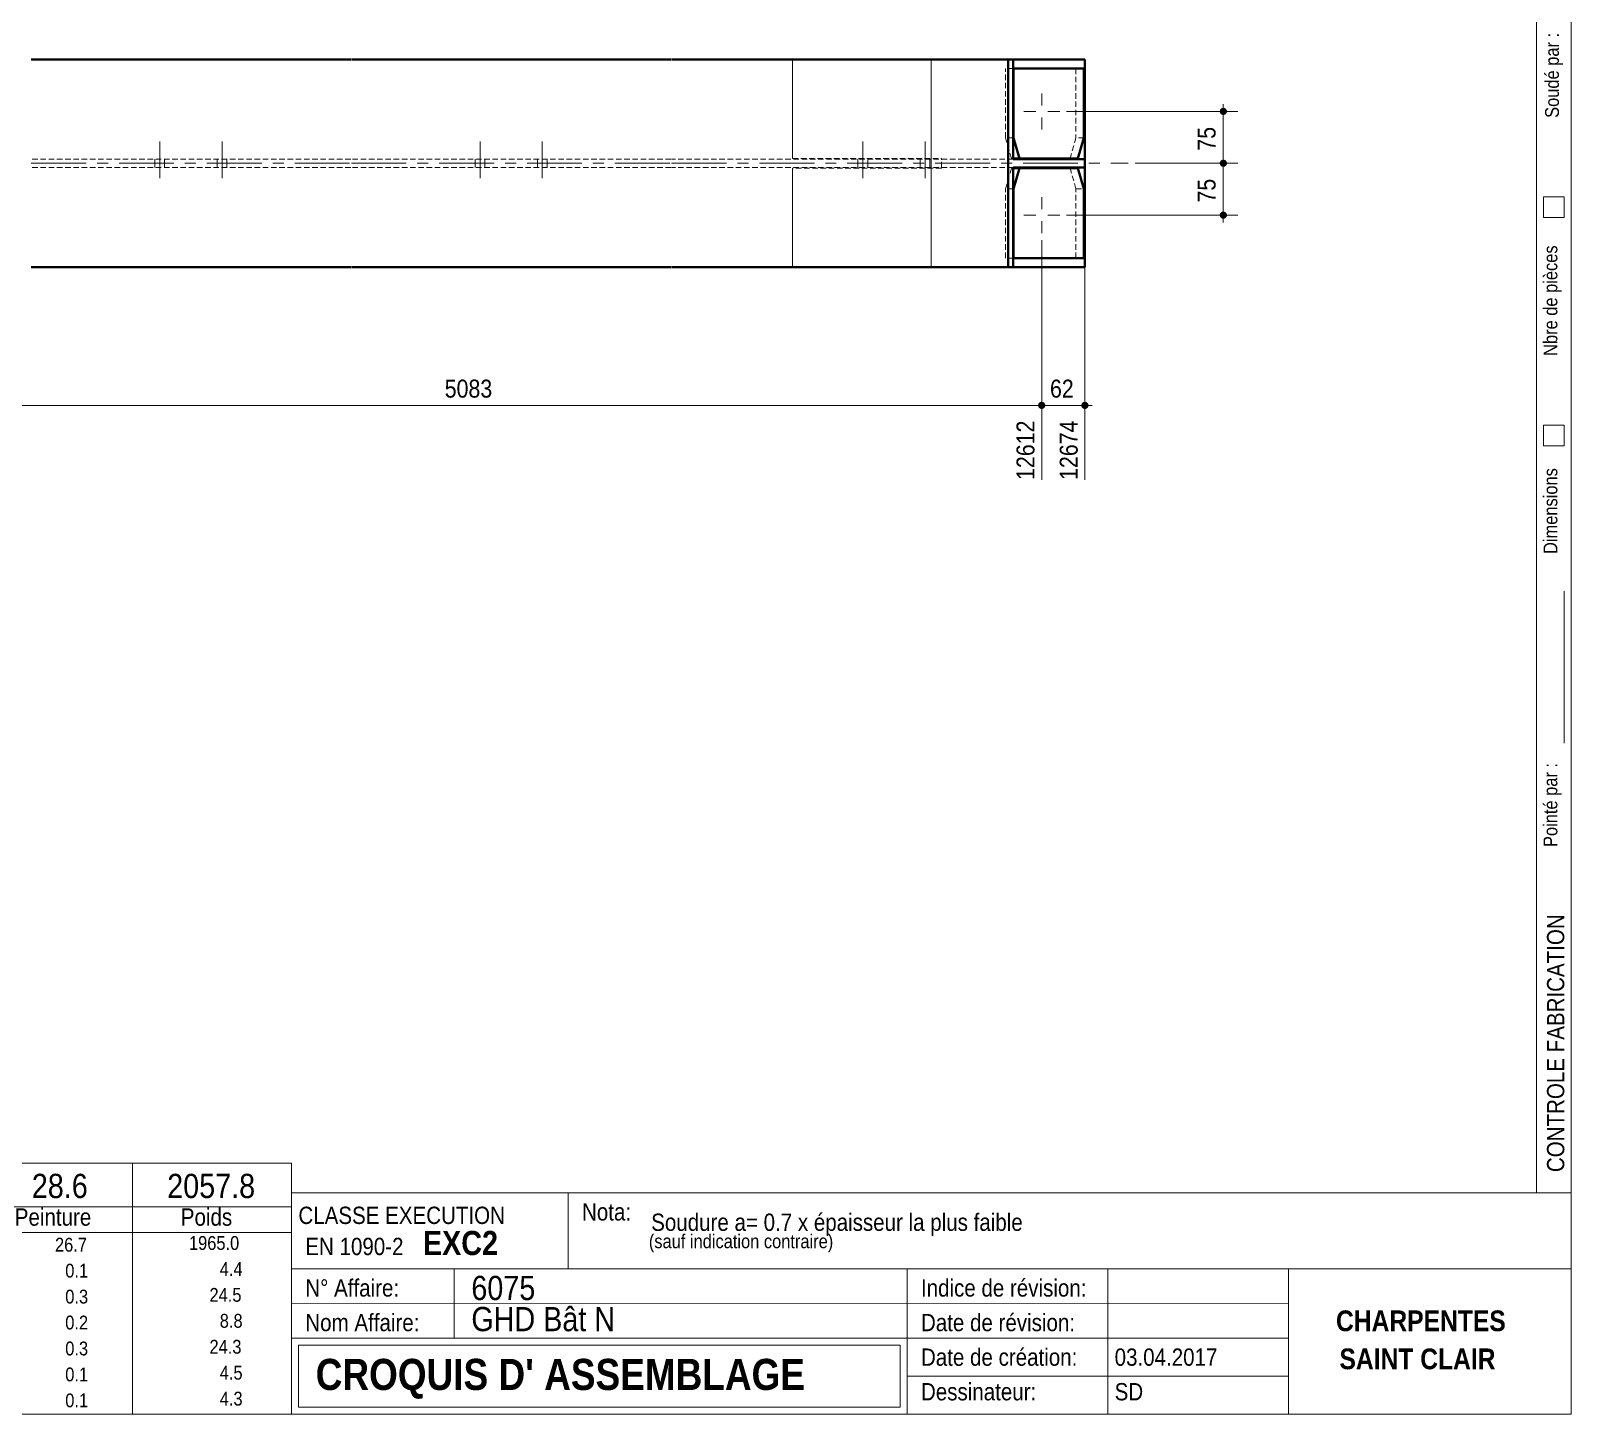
# Model space of a CAD drawing. Header units: millimetres. Extents: x 2 to 584, y 5 to 405.
# Drawn here: x 356.3 to 579, y 5 to 205 of the extents above; entities that cross this region are included whole.
import ezdxf

# ---------------------------------------------------------------- set-up
doc = ezdxf.new("R2010")
doc.units = ezdxf.units.MM
for name, pattern in [('AXES', [12.7, 7.9375, -1.5875, 1.5875, -1.5875]), ('CACHE2', [1.190625, 0.79375, -0.396875]), ('INTERROMPUX2', [9.525, 6.35, -3.175])]:
    doc.linetypes.add(name, pattern=pattern)
for name, color, linetype, lineweight in [('Autre type objet', 1, 'Continuous', 0), ('Axe', 1, 'Continuous', 0), ('Boulon', 7, 'Continuous', 0), ('Cache', 7, 'Continuous', 0), ('Cotation', 7, 'Continuous', 0), ('Feuille dessin', 5, 'Continuous', 0), ('Piece', 2, 'Continuous', 0)]:
    doc.layers.add(name, color=color, linetype=linetype, lineweight=lineweight)
doc.styles.add('ARIAL', font='ARIAL.TTF')
doc.styles.add('ARIAL_BOLD', font='ARIALBD.TTF')
doc.styles.add('ARIAL_NARROW', font='ARIAL.TTF')

# ---------------------------------------------------------------- blocks, each defined once
blk = doc.blocks.new('*A35')
at = {"layer": 'Boulon', "linetype": 'INTERROMPUX2', "lineweight": 0}
for p, q in [((430.255225, 183.674391), (430.255225, 188.974391)), ((430.255225, 183.674391), (430.255225, 188.974391)), ((429.555225, 185.249391), (429.555225, 186.449391)), ((429.555225, 185.249391), (429.555225, 186.449391)), ((430.955225, 185.249391), (430.955225, 186.449391)), ((430.955225, 185.249391), (430.955225, 186.449391))]:
    blk.add_line(p, q, dxfattribs=at)
blk = doc.blocks.new('*A36')
at = {"layer": 'Boulon', "linetype": 'INTERROMPUX2', "lineweight": 0}
for p, q in [((421.255225, 183.674391), (421.255225, 188.974391)), ((421.255225, 183.674391), (421.255225, 188.974391)), ((420.555225, 185.249391), (420.555225, 186.449391)), ((420.555225, 185.249391), (420.555225, 186.449391)), ((421.955225, 185.249391), (421.955225, 186.449391)), ((421.955225, 185.249391), (421.955225, 186.449391))]:
    blk.add_line(p, q, dxfattribs=at)
blk = doc.blocks.new('*A37')
at = {"layer": 'Boulon', "linetype": 'INTERROMPUX2', "lineweight": 0}
for p, q in [((383.961294, 183.674391), (383.961294, 188.974391)), ((383.961294, 183.674391), (383.961294, 188.974391)), ((383.261294, 185.249391), (383.261294, 186.449391)), ((383.261294, 185.249391), (383.261294, 186.449391)), ((384.661294, 185.249391), (384.661294, 186.449391)), ((384.661294, 185.249391), (384.661294, 186.449391))]:
    blk.add_line(p, q, dxfattribs=at)
blk = doc.blocks.new('*A38')
at = {"layer": 'Boulon', "linetype": 'INTERROMPUX2', "lineweight": 0}
for p, q in [((374.961294, 183.674391), (374.961294, 188.974391)), ((374.961294, 183.674391), (374.961294, 188.974391)), ((374.261294, 185.249391), (374.261294, 186.449391)), ((374.261294, 185.249391), (374.261294, 186.449391)), ((375.661294, 185.249391), (375.661294, 186.449391)), ((375.661294, 185.249391), (375.661294, 186.449391))]:
    blk.add_line(p, q, dxfattribs=at)
blk = doc.blocks.new('*A44')
at = {"layer": 'Boulon', "linetype": 'INTERROMPUX2', "lineweight": 0}
for p, q in [((476.596149, 183.674391), (476.596149, 188.974391)), ((476.596149, 183.674391), (476.596149, 188.974391)), ((475.896149, 185.249391), (475.896149, 186.449391)), ((475.896149, 185.249391), (475.896149, 186.449391)), ((477.296149, 185.249391), (477.296149, 186.449391)), ((477.296149, 185.249391), (477.296149, 186.449391))]:
    blk.add_line(p, q, dxfattribs=at)
blk = doc.blocks.new('*A45')
at = {"layer": 'Boulon', "linetype": 'INTERROMPUX2', "lineweight": 0}
for p, q in [((485.596149, 183.674391), (485.596149, 188.974391)), ((485.596149, 183.674391), (485.596149, 188.974391)), ((484.896149, 185.249391), (484.896149, 186.449391)), ((484.896149, 185.249391), (484.896149, 186.449391)), ((486.296149, 185.249391), (486.296149, 186.449391)), ((486.296149, 185.249391), (486.296149, 186.449391))]:
    blk.add_line(p, q, dxfattribs=at)
blk = doc.blocks.new('*A46')
at = {"layer": 'Boulon', "linetype": 'Continuous', "lineweight": 0}
for p, q in [((502.452161, 195.94939), (502.452161, 194.21779)), ((499.852161, 193.34939), (501.583761, 193.34939)), ((502.452161, 190.74939), (502.452161, 192.48099)), ((505.052161, 193.34939), (503.320561, 193.34939)), ((502.452161, 180.94939), (502.452161, 179.21779)), ((499.852161, 178.34939), (501.583761, 178.34939)), ((505.052161, 178.34939), (503.320561, 178.34939)), ((502.452161, 175.74939), (502.452161, 177.48099))]:
    blk.add_line(p, q, dxfattribs=at)
blk = doc.blocks.new('*A48')
at = {"layer": 'Axe', "color": 1, "linetype": 'AXES', "lineweight": 15}
for p, q in [((356.364328, 185.849391), (402.558259, 185.849391)), ((402.658259, 185.849391), (448.85219, 185.849391)), ((448.95219, 185.849391), (514.975112, 185.849391))]:
    blk.add_line(p, q, dxfattribs=at)
at = {"layer": 'Cache', "color": 7, "linetype": 'CACHE2', "lineweight": 20}
for p, q in [((486.451905, 186.449391), (486.451905, 200.849391)), ((486.451966, 200.849391), (486.451966, 170.849391)), ((402.558259, 186.449391), (356.364328, 186.449391)), ((402.558259, 185.249391), (356.364328, 185.249391)), ((448.85219, 186.449391), (402.658259, 186.449391)), ((448.85219, 185.249391), (402.658259, 185.249391)), ((498.315017, 186.449391), (448.95219, 186.449391)), ((498.315017, 185.249391), (448.95219, 185.249391)), ((486.451687, 185.249391), (486.451687, 186.449391)), ((486.451905, 170.849391), (486.451905, 185.249391)), ((487.951551, 185.249391), (487.951551, 186.449391))]:
    blk.add_line(p, q, dxfattribs=at)
at = {"layer": 'Piece', "color": 2, "linetype": 'Continuous', "lineweight": 40}
for p, q in [((402.558259, 200.849391), (356.364328, 200.849391)), ((448.85219, 200.849391), (402.658259, 200.849391)), ((498.315017, 200.849391), (448.95219, 200.849391)), ((497.625008, 170.849391), (497.625008, 200.849391)), ((498.315017, 186.449391), (498.315017, 200.849391)), ((508.701874, 186.449391), (498.315017, 186.449391)), ((498.315017, 185.249391), (508.701874, 185.249391)), ((498.315017, 170.849391), (498.315017, 185.249391)), ((508.701874, 185.249391), (508.701874, 186.449391)), ((402.558259, 170.849391), (356.364328, 170.849391)), ((448.85219, 170.849391), (402.658259, 170.849391)), ((498.315017, 170.849391), (448.95219, 170.849391))]:
    blk.add_line(p, q, dxfattribs=at)
blk = doc.blocks.new('*A51')
at = {"layer": 'Cache', "color": 7, "linetype": 'CACHE2', "lineweight": 20}
for p, q in [((466.451957, 200.849391), (466.451957, 186.549391)), ((498.315017, 200.849391), (466.451957, 200.849391)), ((466.45219, 186.549391), (466.45219, 200.849391)), ((508.702108, 200.849391), (508.702108, 170.849391)), ((466.451957, 186.549391), (487.95219, 186.549391)), ((487.95219, 185.149391), (466.451957, 185.149391)), ((466.451957, 185.149391), (466.451957, 170.849391)), ((466.45219, 170.849391), (466.45219, 185.149391)), ((487.951957, 185.149391), (487.951957, 186.549391)), ((487.95219, 185.149391), (487.95219, 186.549391)), ((466.451957, 170.849391), (498.315017, 170.849391))]:
    blk.add_line(p, q, dxfattribs=at)
at = {"layer": 'Piece', "color": 2, "linetype": 'Continuous', "lineweight": 40}
for p, q in [((508.702108, 200.849391), (498.315017, 200.849391)), ((508.701875, 170.849391), (508.701875, 200.849391)), ((508.702108, 170.849391), (498.315017, 170.849391))]:
    blk.add_line(p, q, dxfattribs=at)
blk = doc.blocks.new('*A58')
at = {"layer": 'Cache', "color": 7, "linetype": 'CACHE2', "lineweight": 20}
for p, q in [((497.223175, 189.548537), (497.223175, 199.548433)), ((498.315017, 199.548433), (497.223175, 199.548433)), ((507.411083, 199.548433), (507.411083, 189.548216)), ((498.315017, 189.548537), (497.223175, 189.548537)), ((498.085249, 186.548433), (497.223175, 189.548537)), ((507.411083, 189.548216), (506.549102, 186.548433)), ((508.560475, 189.548216), (507.411083, 189.548216)), ((498.315017, 186.548433), (498.085249, 186.548433))]:
    blk.add_line(p, q, dxfattribs=at)
at = {"layer": 'Piece', "color": 2, "linetype": 'Continuous', "lineweight": 40}
for p, q in [((508.560475, 199.548433), (498.315017, 199.548433)), ((498.372567, 199.548433), (498.372567, 189.548537)), ((508.560475, 199.548433), (508.560475, 189.548216)), ((498.372567, 189.548537), (498.315017, 189.548537)), ((498.372567, 189.548537), (499.23464, 186.548433)), ((507.698493, 186.548433), (508.560475, 189.548216)), ((507.698493, 186.548433), (498.315017, 186.548433))]:
    blk.add_line(p, q, dxfattribs=at)
blk = doc.blocks.new('*A59')
at = {"layer": 'Cache', "color": 7, "linetype": 'CACHE2', "lineweight": 20}
for p, q in [((497.223175, 182.149286), (498.085249, 185.14939)), ((498.315017, 185.14939), (498.085249, 185.14939)), ((507.411083, 182.149565), (506.54909, 185.14939)), ((498.315017, 182.149286), (497.223175, 182.149286)), ((497.223175, 172.14939), (497.223175, 182.149286)), ((507.411083, 172.14939), (507.411083, 182.149565)), ((507.411083, 182.149565), (508.560475, 182.149565)), ((498.372567, 172.14939), (497.223175, 172.14939))]:
    blk.add_line(p, q, dxfattribs=at)
at = {"layer": 'Piece', "color": 2, "linetype": 'Continuous', "lineweight": 40}
for p, q in [((507.698481, 185.14939), (498.315017, 185.14939)), ((498.372567, 182.149286), (499.23464, 185.14939)), ((508.560475, 182.149565), (507.698481, 185.14939)), ((498.372567, 182.149286), (498.315017, 182.149286)), ((498.372567, 172.14939), (498.372567, 182.149286)), ((508.560475, 172.14939), (508.560475, 182.149565)), ((498.315017, 172.14939), (498.372567, 172.14939)), ((508.560475, 172.14939), (498.372567, 172.14939))]:
    blk.add_line(p, q, dxfattribs=at)
blk = doc.blocks.new('*A63')
at = {"layer": 'Feuille dessin', "linetype": 'Continuous', "lineweight": 0}
for p, q in [((579, 5), (579, 405)), ((5, 5), (579, 5))]:
    blk.add_line(p, q, dxfattribs=at)
blk = doc.blocks.new('*A64')
at = {"layer": 'Autre type objet', "linetype": 'Continuous', "lineweight": 0}
for p, q in [((574, 37), (574, 282)), ((579, 37), (579, 282)), ((575, 181), (575, 178)), ((578, 181), (575, 181)), ((578, 178), (578, 181)), ((575, 178), (578, 178)), ((575, 148), (575, 145)), ((578, 148), (575, 148)), ((578, 145), (578, 148)), ((575, 145), (578, 145)), ((578, 102), (578, 124)), ((574, 37), (579, 37))]:
    blk.add_line(p, q, dxfattribs=at)
at = {"layer": 'Autre type objet', "style": 'ARIAL', "width": 0.85}
for s, height, p in [('Soudé par :', 2, (577.230161, 192.415081)), ('Nbre de pièces', 2, (577, 158)), ('Dimensions', 2, (577, 129.364258)), ('Pointé par :', 2, (577, 87)), ('CONTROLE FABRICATION', 2.5, (578, 40))]:
    blk.add_text(s, height=height, rotation=90, dxfattribs=at).set_placement(p)
blk = doc.blocks.new('*A65')
at = {"layer": 'Autre type objet', "linetype": 'Continuous', "lineweight": 0}
for p, q in [((394, 37), (579, 37)), ((394, 37), (394, 26)), ((434, 37), (434, 26)), ((579, 37), (579, 26)), ((394, 26), (579, 26))]:
    blk.add_line(p, q, dxfattribs=at)
at = {"layer": 'Autre type objet', "width": 0.85}
for s, height, style, p in [('CLASSE EXECUTION', 2.5, 'ARIAL', (395, 32.5)), ('Nota:', 2.5, 'ARIAL', (436, 33)), ('Soudure a= 0.7 x épaisseur la plus faible', 2.5, 'ARIAL', (446, 31.5)), ('EXC2', 3.5, 'ARIAL_BOLD', (413, 28)), ('EN 1090-2', 2.5, 'ARIAL', (396, 28)), (' (sauf indication contraire)', 2, 'ARIAL', (445, 29))]:
    blk.add_text(s, height=height, dxfattribs=dict(at, style=style)).set_placement(p)
blk = doc.blocks.new('*A66')
at = {"layer": 'Autre type objet', "linetype": 'Continuous', "lineweight": 0}
for p, q in [((209, 41.276986), (394, 41.276986)), ((209.000031, 41.276887), (209, 31.25)), ((263, 40.942397), (298, 40.942397)), ((263, 35.374117), (263, 40.942397)), ((298, 40.942397), (298, 35.374117)), ((351.006307, 41.276553), (351, 31.25)), ((371.000069, 41.275594), (371, 31.25)), ((393.999994, 41.276914), (394, 31.25)), ((209, 35), (394, 35)), ((228, 35), (228, 31.25)), ((298, 35.374117), (263, 35.374117)), ((275, 35), (275, 31.25)), ((285, 35), (285, 31.25)), ((304, 35), (304, 31.25)), ((333, 35), (333, 31.25)), ((209, 31.25), (394, 31.25)), ((209, 31.25), (209, 27.5)), ((228, 31.25), (228, 27.5)), ((275, 31.25), (275, 27.5)), ((285, 31.25), (285, 27.5)), ((304, 31.25), (304, 27.5)), ((333, 31.25), (333, 27.5)), ((351, 31.25), (351, 27.5)), ((371, 31.25), (371, 27.5)), ((394, 31.25), (394, 27.5)), ((209, 27.5), (209, 23.75)), ((228, 27.5), (228, 23.75)), ((275, 27.5), (275, 23.75)), ((285, 27.5), (285, 23.75)), ((304, 27.5), (304, 23.75)), ((333, 27.5), (333, 23.75)), ((351, 27.5), (351, 23.75)), ((371, 27.5), (371, 23.75)), ((394, 27.5), (394, 23.75)), ((209, 23.75), (209, 20)), ((228, 23.75), (228, 20)), ((275, 23.75), (275, 20)), ((285, 23.75), (285, 20)), ((304, 23.75), (304, 20)), ((333, 23.75), (333, 20)), ((351, 23.75), (351, 20)), ((371, 23.75), (371, 20)), ((394, 23.75), (394, 20)), ((209, 20), (209, 16.25)), ((228, 20), (228, 16.25)), ((275, 20), (275, 16.25)), ((285, 20), (285, 16.25)), ((304, 20), (304, 16.25)), ((333, 20), (333, 16.25)), ((351, 20), (351, 16.25)), ((371, 20), (371, 16.25)), ((394, 20), (394, 16.25)), ((209, 16.25), (209, 12.5)), ((228, 16.25), (228, 12.5)), ((275, 16.25), (275, 12.5)), ((285, 16.25), (285, 12.5)), ((304, 16.25), (304, 12.5)), ((333, 16.25), (333, 12.5)), ((351, 16.25), (351, 12.5)), ((371, 16.25), (371, 12.5)), ((394, 16.25), (394, 12.5)), ((209, 12.5), (209, 8.75)), ((228, 12.5), (228, 8.75)), ((275, 12.5), (275, 8.75)), ((285, 12.5), (285, 8.75)), ((304, 12.5), (304, 8.75)), ((333, 12.5), (333, 8.75)), ((351, 12.5), (351, 8.75)), ((371, 12.5), (371, 8.75)), ((394, 12.5), (394, 8.75)), ((209, 8.75), (209, 5)), ((228, 8.75), (228, 5)), ((275, 8.75), (275, 5)), ((285, 8.75), (285, 5)), ((304, 8.75), (304, 5)), ((333, 8.75), (333, 5)), ((351, 8.75), (351, 5)), ((371, 8.75), (371, 5)), ((394, 8.75), (394, 5))]:
    blk.add_line(p, q, dxfattribs=at)
at = {"layer": 'Autre type objet', "width": 0.85}
for s, height, style, p in [('TOLERANCES ESSENTIELLES CONFORMES A LA NORME 1090-1', 2.5, 'ARIAL_BOLD', (212, 42.427143)), ('3-4', 4, 'ARIAL', (274.65625, 36.25)), ('1', 3.5, 'ARIAL', (314.83694, 36.649058)), ('LISTE POUR UN ASSEMBLAGE:', 2.5, 'ARIAL', (210, 36.778635)), ('Rep:', 3, 'ARIAL_NARROW', (263.824804, 36.591901)), ('Qtité:', 3, 'ARIAL', (305.03794, 36.649058)), ('28.6', 3.5, 'ARIAL', (356.460938, 36.25)), ('2057.8', 3.5, 'ARIAL', (376.032227, 36.25)), ('Repère', 2.5, 'ARIAL', (213, 32.25)), ('Profil', 2.5, 'ARIAL', (246, 32.25)), ('Qté', 2.5, 'ARIAL', (277, 32.25)), ('Matériau', 2.5, 'ARIAL', (288, 32.25)), ('Revêtement', 2.5, 'ARIAL', (308, 32.25)), ('Longueur', 2.5, 'ARIAL', (335, 32.25)), ('Peinture', 2.5, 'ARIAL', (354, 32.25)), ('Poids', 2.5, 'ARIAL', (378, 32.25)), ('128', 2, 'ARIAL', (211, 28.75)), ('HEA500', 2, 'ARIAL', (229, 28.5)), ('1', 2, 'ARIAL', (281.186523, 28.5)), ('S275JR', 2, 'ARIAL', (290.259277, 28.5)), ('PEINTURE', 2, 'ARIAL', (311.896973, 28.5)), ('12674', 2, 'ARIAL', (338.586914, 28.5)), ('26.7', 2, 'ARIAL', (359.8125, 28.5)), ('1965.0', 2, 'ARIAL', (379.179688, 28.75)), ('1', 2, 'ARIAL', (211, 25)), ('PL10*130', 2, 'ARIAL', (229, 24.75)), ('4', 2, 'ARIAL', (281.186523, 24.75)), ('S235JR', 2, 'ARIAL', (290.259277, 24.75)), ('441', 2, 'ARIAL', (341.553711, 24.75)), ('0.1', 2, 'ARIAL', (361.295898, 24.75)), ('4.4', 2, 'ARIAL', (383.629883, 25)), ('11', 2, 'ARIAL', (211, 21.25)), ('PL20*260', 2, 'ARIAL', (229, 21)), ('1', 2, 'ARIAL', (281.186523, 21)), ('S235JR', 2, 'ARIAL', (290.259277, 21)), ('600', 2, 'ARIAL', (341.553711, 21)), ('0.3', 2, 'ARIAL', (361.295898, 21)), ('24.5', 2, 'ARIAL', (382.146484, 21.25)), ('13', 2, 'ARIAL', (211, 17.5)), ('HEA200', 2, 'ARIAL', (229, 17.25)), ('1', 2, 'ARIAL', (281.186523, 17.25)), ('S275JR', 2, 'ARIAL', (290.259277, 17.25)), ('209', 2, 'ARIAL', (341.553711, 17.25)), ('0.2', 2, 'ARIAL', (361.295898, 17.25)), ('8.8', 2, 'ARIAL', (383.629883, 17.5)), ('14', 2, 'ARIAL', (211, 13.75)), ('24.3', 2, 'ARIAL', (382.146484, 13.75)), ('PL25*300', 2, 'ARIAL', (229, 13.5)), ('1', 2, 'ARIAL', (281.186523, 13.5)), ('S235JR', 2, 'ARIAL', (290.259277, 13.5)), ('422', 2, 'ARIAL', (341.553711, 13.5)), ('0.3', 2, 'ARIAL', (361.295898, 13.5)), ('79', 2, 'ARIAL', (211, 10)), ('PL10*130', 2, 'ARIAL', (229, 9.75)), ('2', 2, 'ARIAL', (281.186523, 9.75)), ('S235JR', 2, 'ARIAL', (290.259277, 9.75)), ('441', 2, 'ARIAL', (341.553711, 9.75)), ('0.1', 2, 'ARIAL', (361.295898, 9.75)), ('4.5', 2, 'ARIAL', (383.629883, 10)), ('113', 2, 'ARIAL', (211, 6.25)), ('PL12*130', 2, 'ARIAL', (229, 6)), ('2', 2, 'ARIAL', (281.186523, 6)), ('S235JR', 2, 'ARIAL', (290.259277, 6)), ('355', 2, 'ARIAL', (341.553711, 6)), ('0.1', 2, 'ARIAL', (361.295898, 6)), ('4.3', 2, 'ARIAL', (383.629883, 6.25))]:
    blk.add_text(s, height=height, dxfattribs=dict(at, style=style)).set_placement(p)
blk = doc.blocks.new('*A67')
at = {"layer": 'Autre type objet', "linetype": 'Continuous', "lineweight": 0}
for p, q in [((394, 26), (579, 26)), ((394, 26), (394, 5)), ((417.5, 26), (417.5, 16)), ((483, 26), (483, 5)), ((512, 26), (512, 5)), ((538.113616, 5), (538.113616, 26)), ((579, 5), (579, 26)), ((394, 21), (538.091573, 20.947521)), ((394, 16), (483, 16)), ((483, 16), (538.1638, 15.995557)), ((395, 15), (482, 15)), ((395, 6), (395, 15)), ((482, 15), (482, 6)), ((483, 10.5), (538.091381, 10.5)), ((394, 5), (579, 5)), ((482, 6), (395, 6))]:
    blk.add_line(p, q, dxfattribs=at)
at = {"layer": 'Autre type objet', "width": 0.85}
for s, height, style, p in [('N° Affaire:', 2.5, 'ARIAL_NARROW', (396, 22)), ('6075', 3.5, 'ARIAL', (420, 21.5)), ('Indice de révision:', 2.5, 'ARIAL_NARROW', (485, 22)), ('GHD Bât N', 3.5, 'ARIAL', (420, 17)), ('CHARPENTES', 3, 'ARIAL_BOLD', (545, 17)), ('Nom Affaire:', 2.5, 'ARIAL_NARROW', (396, 17)), ('Date de révision:', 2.5, 'ARIAL_NARROW', (485, 17)), ('Date de création:', 2.5, 'ARIAL_NARROW', (485, 12)), ('03.04.2017', 2.5, 'ARIAL', (513, 12)), ('SAINT CLAIR', 3, 'ARIAL_BOLD', (545.5, 11.5)), ("CROQUIS D' ASSEMBLAGE", 4.5, 'ARIAL_BOLD', (397.5, 8.5)), ('Dessinateur:', 2.5, 'ARIAL_NARROW', (485, 7)), ('SD', 2.5, 'ARIAL', (513, 7))]:
    blk.add_text(s, height=height, dxfattribs=dict(at, style=style)).set_placement(p)
blk = doc.blocks.new('*A116')
at = {"layer": 'Cotation'}
for points in [[(528.69, 185.33), (528.66, 185.33), (528.64, 185.34), (528.61, 185.34), (528.59, 185.34), (528.56, 185.35), (528.54, 185.36), (528.51, 185.37), (528.49, 185.38), (528.47, 185.39), (528.45, 185.4), (528.42, 185.42), (528.4, 185.43), (528.38, 185.45), (528.36, 185.46), (528.34, 185.48), (528.33, 185.5), (528.31, 185.52), (528.29, 185.54), (528.28, 185.56), (528.27, 185.58), (528.25, 185.6), (528.24, 185.63), (528.23, 185.65), (528.22, 185.67), (528.21, 185.7), (528.21, 185.72), (528.2, 185.75), (528.2, 185.77), (528.19, 185.8), (528.19, 185.82), (528.19, 185.85), (528.19, 185.87), (528.19, 185.9), (528.2, 185.93), (528.2, 185.95), (528.21, 185.98), (528.21, 186), (528.22, 186.02), (528.23, 186.05), (528.24, 186.07), (528.25, 186.09), (528.27, 186.12), (528.28, 186.14), (528.29, 186.16), (528.31, 186.18), (528.33, 186.2), (528.34, 186.22), (528.36, 186.23), (528.38, 186.25), (528.4, 186.27), (528.42, 186.28), (528.45, 186.3), (528.47, 186.31), (528.49, 186.32), (528.51, 186.33), (528.54, 186.34), (528.56, 186.35), (528.59, 186.35), (528.61, 186.36), (528.64, 186.36), (528.66, 186.37), (528.69, 186.37), (528.71, 186.37), (528.74, 186.37), (528.76, 186.37), (528.79, 186.36), (528.81, 186.36), (528.84, 186.35), (528.86, 186.35), (528.89, 186.34), (528.91, 186.33), (528.93, 186.32), (528.96, 186.31), (528.98, 186.3), (529, 186.28), (529.02, 186.27), (529.04, 186.25), (529.06, 186.23), (529.08, 186.22), (529.1, 186.2), (529.11, 186.18), (529.13, 186.16), (529.14, 186.14), (529.16, 186.12), (529.17, 186.09), (529.18, 186.07), (529.19, 186.05), (529.2, 186.02), (529.21, 186), (529.22, 185.98), (529.22, 185.95), (529.23, 185.93), (529.23, 185.9), (529.23, 185.87), (529.23, 185.85), (529.23, 185.82), (529.23, 185.8), (529.23, 185.77), (529.22, 185.75), (529.22, 185.72), (529.21, 185.7), (529.2, 185.67), (529.19, 185.65), (529.18, 185.63), (529.17, 185.6), (529.16, 185.58), (529.14, 185.56), (529.13, 185.54), (529.11, 185.52), (529.1, 185.5), (529.08, 185.48), (529.06, 185.46), (529.04, 185.45), (529.02, 185.43), (529, 185.42), (528.98, 185.4), (528.96, 185.39), (528.93, 185.38), (528.91, 185.37), (528.89, 185.36), (528.86, 185.35), (528.84, 185.34), (528.81, 185.34), (528.79, 185.34), (528.76, 185.33), (528.74, 185.33), (528.71, 185.33)], [(528.69, 177.83), (528.66, 177.83), (528.64, 177.84), (528.61, 177.84), (528.59, 177.84), (528.56, 177.85), (528.54, 177.86), (528.51, 177.87), (528.49, 177.88), (528.47, 177.89), (528.45, 177.9), (528.42, 177.92), (528.4, 177.93), (528.38, 177.95), (528.36, 177.96), (528.34, 177.98), (528.33, 178), (528.31, 178.02), (528.29, 178.04), (528.28, 178.06), (528.27, 178.08), (528.25, 178.1), (528.24, 178.13), (528.23, 178.15), (528.22, 178.17), (528.21, 178.2), (528.21, 178.22), (528.2, 178.25), (528.2, 178.27), (528.19, 178.3), (528.19, 178.32), (528.19, 178.35), (528.19, 178.37), (528.19, 178.4), (528.2, 178.43), (528.2, 178.45), (528.21, 178.48), (528.21, 178.5), (528.22, 178.52), (528.23, 178.55), (528.24, 178.57), (528.25, 178.59), (528.27, 178.62), (528.28, 178.64), (528.29, 178.66), (528.31, 178.68), (528.33, 178.7), (528.34, 178.72), (528.36, 178.73), (528.38, 178.75), (528.4, 178.77), (528.42, 178.78), (528.45, 178.8), (528.47, 178.81), (528.49, 178.82), (528.51, 178.83), (528.54, 178.84), (528.56, 178.85), (528.59, 178.85), (528.61, 178.86), (528.64, 178.86), (528.66, 178.87), (528.69, 178.87), (528.71, 178.87), (528.74, 178.87), (528.76, 178.87), (528.79, 178.86), (528.81, 178.86), (528.84, 178.85), (528.86, 178.85), (528.89, 178.84), (528.91, 178.83), (528.93, 178.82), (528.96, 178.81), (528.98, 178.8), (529, 178.78), (529.02, 178.77), (529.04, 178.75), (529.06, 178.73), (529.08, 178.72), (529.1, 178.7), (529.11, 178.68), (529.13, 178.66), (529.14, 178.64), (529.16, 178.62), (529.17, 178.59), (529.18, 178.57), (529.19, 178.55), (529.2, 178.52), (529.21, 178.5), (529.22, 178.48), (529.22, 178.45), (529.23, 178.43), (529.23, 178.4), (529.23, 178.37), (529.23, 178.35), (529.23, 178.32), (529.23, 178.3), (529.23, 178.27), (529.22, 178.25), (529.22, 178.22), (529.21, 178.2), (529.2, 178.17), (529.19, 178.15), (529.18, 178.13), (529.17, 178.1), (529.16, 178.08), (529.14, 178.06), (529.13, 178.04), (529.11, 178.02), (529.1, 178), (529.08, 177.98), (529.06, 177.96), (529.04, 177.95), (529.02, 177.93), (529, 177.92), (528.98, 177.9), (528.96, 177.89), (528.93, 177.88), (528.91, 177.87), (528.89, 177.86), (528.86, 177.85), (528.84, 177.84), (528.81, 177.84), (528.79, 177.84), (528.76, 177.83), (528.74, 177.83), (528.71, 177.83)]]:
    blk.add_hatch(color=256, dxfattribs=at).paths.add_polyline_path(points, flags=17)
at = {"layer": 'Cotation', "linetype": 'Continuous', "lineweight": 0}
for p, q in [((515.98, 185.85), (530.79, 185.85)), ((527.67, 185.85), (529.75, 185.85)), ((528.71, 186.89), (528.71, 184.81)), ((528.71, 185.85), (528.71, 186.89)), ((528.71, 178.35), (528.71, 185.85)), ((506.05, 178.35), (530.79, 178.35)), ((527.67, 178.35), (529.75, 178.35)), ((528.71, 179.39), (528.71, 177.31)), ((528.71, 178.35), (528.71, 177.31))]:
    blk.add_line(p, q, dxfattribs=at)
at = {"layer": 'Cotation'}
for p in [(528.71, 185.85), (528.71, 178.35)]:
    blk.add_point(p, dxfattribs=at)
at = {"layer": 'Cotation', "style": 'ARIAL', "width": 0.85}
blk.add_text('75', height=2.6, rotation=90.0002, dxfattribs=at).set_placement((527.59, 180.17))
blk = doc.blocks.new('*A117')
at = {"layer": 'Cotation'}
for points in [[(528.69, 192.83), (528.66, 192.83), (528.64, 192.84), (528.61, 192.84), (528.59, 192.84), (528.56, 192.85), (528.54, 192.86), (528.51, 192.87), (528.49, 192.88), (528.47, 192.89), (528.45, 192.9), (528.42, 192.92), (528.4, 192.93), (528.38, 192.95), (528.36, 192.96), (528.34, 192.98), (528.33, 193), (528.31, 193.02), (528.29, 193.04), (528.28, 193.06), (528.27, 193.08), (528.25, 193.1), (528.24, 193.13), (528.23, 193.15), (528.22, 193.17), (528.21, 193.2), (528.21, 193.22), (528.2, 193.25), (528.2, 193.27), (528.19, 193.3), (528.19, 193.32), (528.19, 193.35), (528.19, 193.37), (528.19, 193.4), (528.2, 193.43), (528.2, 193.45), (528.21, 193.48), (528.21, 193.5), (528.22, 193.52), (528.23, 193.55), (528.24, 193.57), (528.25, 193.59), (528.27, 193.62), (528.28, 193.64), (528.29, 193.66), (528.31, 193.68), (528.33, 193.7), (528.34, 193.72), (528.36, 193.73), (528.38, 193.75), (528.4, 193.77), (528.42, 193.78), (528.45, 193.8), (528.47, 193.81), (528.49, 193.82), (528.51, 193.83), (528.54, 193.84), (528.56, 193.85), (528.59, 193.85), (528.61, 193.86), (528.64, 193.86), (528.66, 193.87), (528.69, 193.87), (528.71, 193.87), (528.74, 193.87), (528.76, 193.87), (528.79, 193.86), (528.81, 193.86), (528.84, 193.85), (528.86, 193.85), (528.89, 193.84), (528.91, 193.83), (528.93, 193.82), (528.96, 193.81), (528.98, 193.8), (529, 193.78), (529.02, 193.77), (529.04, 193.75), (529.06, 193.73), (529.08, 193.72), (529.1, 193.7), (529.11, 193.68), (529.13, 193.66), (529.14, 193.64), (529.16, 193.62), (529.17, 193.59), (529.18, 193.57), (529.19, 193.55), (529.2, 193.52), (529.21, 193.5), (529.22, 193.48), (529.22, 193.45), (529.23, 193.43), (529.23, 193.4), (529.23, 193.37), (529.23, 193.35), (529.23, 193.32), (529.23, 193.3), (529.23, 193.27), (529.22, 193.25), (529.22, 193.22), (529.21, 193.2), (529.2, 193.17), (529.19, 193.15), (529.18, 193.13), (529.17, 193.1), (529.16, 193.08), (529.14, 193.06), (529.13, 193.04), (529.11, 193.02), (529.1, 193), (529.08, 192.98), (529.06, 192.96), (529.04, 192.95), (529.02, 192.93), (529, 192.92), (528.98, 192.9), (528.96, 192.89), (528.93, 192.88), (528.91, 192.87), (528.89, 192.86), (528.86, 192.85), (528.84, 192.84), (528.81, 192.84), (528.79, 192.84), (528.76, 192.83), (528.74, 192.83), (528.71, 192.83)], [(528.69, 185.33), (528.66, 185.33), (528.64, 185.34), (528.61, 185.34), (528.59, 185.34), (528.56, 185.35), (528.54, 185.36), (528.51, 185.37), (528.49, 185.38), (528.47, 185.39), (528.45, 185.4), (528.42, 185.42), (528.4, 185.43), (528.38, 185.45), (528.36, 185.46), (528.34, 185.48), (528.33, 185.5), (528.31, 185.52), (528.29, 185.54), (528.28, 185.56), (528.27, 185.58), (528.25, 185.6), (528.24, 185.63), (528.23, 185.65), (528.22, 185.67), (528.21, 185.7), (528.21, 185.72), (528.2, 185.75), (528.2, 185.77), (528.19, 185.8), (528.19, 185.82), (528.19, 185.85), (528.19, 185.87), (528.19, 185.9), (528.2, 185.93), (528.2, 185.95), (528.21, 185.98), (528.21, 186), (528.22, 186.02), (528.23, 186.05), (528.24, 186.07), (528.25, 186.09), (528.27, 186.12), (528.28, 186.14), (528.29, 186.16), (528.31, 186.18), (528.33, 186.2), (528.34, 186.22), (528.36, 186.23), (528.38, 186.25), (528.4, 186.27), (528.42, 186.28), (528.45, 186.3), (528.47, 186.31), (528.49, 186.32), (528.51, 186.33), (528.54, 186.34), (528.56, 186.35), (528.59, 186.35), (528.61, 186.36), (528.64, 186.36), (528.66, 186.37), (528.69, 186.37), (528.71, 186.37), (528.74, 186.37), (528.76, 186.37), (528.79, 186.36), (528.81, 186.36), (528.84, 186.35), (528.86, 186.35), (528.89, 186.34), (528.91, 186.33), (528.93, 186.32), (528.96, 186.31), (528.98, 186.3), (529, 186.28), (529.02, 186.27), (529.04, 186.25), (529.06, 186.23), (529.08, 186.22), (529.1, 186.2), (529.11, 186.18), (529.13, 186.16), (529.14, 186.14), (529.16, 186.12), (529.17, 186.09), (529.18, 186.07), (529.19, 186.05), (529.2, 186.02), (529.21, 186), (529.22, 185.98), (529.22, 185.95), (529.23, 185.93), (529.23, 185.9), (529.23, 185.87), (529.23, 185.85), (529.23, 185.82), (529.23, 185.8), (529.23, 185.77), (529.22, 185.75), (529.22, 185.72), (529.21, 185.7), (529.2, 185.67), (529.19, 185.65), (529.18, 185.63), (529.17, 185.6), (529.16, 185.58), (529.14, 185.56), (529.13, 185.54), (529.11, 185.52), (529.1, 185.5), (529.08, 185.48), (529.06, 185.46), (529.04, 185.45), (529.02, 185.43), (529, 185.42), (528.98, 185.4), (528.96, 185.39), (528.93, 185.38), (528.91, 185.37), (528.89, 185.36), (528.86, 185.35), (528.84, 185.34), (528.81, 185.34), (528.79, 185.34), (528.76, 185.33), (528.74, 185.33), (528.71, 185.33)]]:
    blk.add_hatch(color=256, dxfattribs=at).paths.add_polyline_path(points, flags=17)
at = {"layer": 'Cotation', "linetype": 'Continuous', "lineweight": 0}
for p, q in [((528.71, 194.39), (528.71, 192.31)), ((528.71, 193.35), (528.71, 194.39)), ((506.05, 193.35), (530.79, 193.35)), ((527.67, 193.35), (529.75, 193.35)), ((528.71, 185.85), (528.71, 193.35)), ((515.98, 185.85), (530.79, 185.85)), ((527.67, 185.85), (529.75, 185.85)), ((528.71, 186.89), (528.71, 184.81)), ((528.71, 185.85), (528.71, 184.81))]:
    blk.add_line(p, q, dxfattribs=at)
at = {"layer": 'Cotation'}
for p in [(528.71, 193.35), (528.71, 185.85)]:
    blk.add_point(p, dxfattribs=at)
at = {"layer": 'Cotation', "style": 'ARIAL', "width": 0.85}
blk.add_text('75', height=2.6, rotation=90.0002, dxfattribs=at).set_placement((527.59, 187.67))
blk = doc.blocks.new('*A121')
at = {"layer": 'Cotation'}
for points in [[(337.54, 150.33), (337.51, 150.33), (337.49, 150.34), (337.46, 150.34), (337.44, 150.34), (337.41, 150.35), (337.39, 150.36), (337.37, 150.37), (337.34, 150.38), (337.32, 150.39), (337.3, 150.4), (337.28, 150.42), (337.25, 150.43), (337.23, 150.45), (337.22, 150.46), (337.2, 150.48), (337.18, 150.5), (337.16, 150.52), (337.15, 150.54), (337.13, 150.56), (337.12, 150.58), (337.11, 150.6), (337.09, 150.63), (337.08, 150.65), (337.07, 150.67), (337.07, 150.7), (337.06, 150.72), (337.05, 150.75), (337.05, 150.77), (337.05, 150.8), (337.04, 150.82), (337.04, 150.85), (337.04, 150.87), (337.05, 150.9), (337.05, 150.93), (337.05, 150.95), (337.06, 150.98), (337.07, 151), (337.07, 151.02), (337.08, 151.05), (337.09, 151.07), (337.11, 151.09), (337.12, 151.12), (337.13, 151.14), (337.15, 151.16), (337.16, 151.18), (337.18, 151.2), (337.2, 151.22), (337.22, 151.23), (337.23, 151.25), (337.25, 151.27), (337.28, 151.28), (337.3, 151.3), (337.32, 151.31), (337.34, 151.32), (337.37, 151.33), (337.39, 151.34), (337.41, 151.35), (337.44, 151.35), (337.46, 151.36), (337.49, 151.36), (337.51, 151.37), (337.54, 151.37), (337.56, 151.37), (337.59, 151.37), (337.62, 151.37), (337.64, 151.36), (337.67, 151.36), (337.69, 151.35), (337.72, 151.35), (337.74, 151.34), (337.76, 151.33), (337.79, 151.32), (337.81, 151.31), (337.83, 151.3), (337.85, 151.28), (337.87, 151.27), (337.89, 151.25), (337.91, 151.23), (337.93, 151.22), (337.95, 151.2), (337.97, 151.18), (337.98, 151.16), (338, 151.14), (338.01, 151.12), (338.02, 151.09), (338.03, 151.07), (338.04, 151.05), (338.05, 151.02), (338.06, 151), (338.07, 150.98), (338.07, 150.95), (338.08, 150.93), (338.08, 150.9), (338.08, 150.87), (338.08, 150.85), (338.08, 150.82), (338.08, 150.8), (338.08, 150.77), (338.07, 150.75), (338.07, 150.72), (338.06, 150.7), (338.05, 150.67), (338.04, 150.65), (338.03, 150.63), (338.02, 150.6), (338.01, 150.58), (338, 150.56), (337.98, 150.54), (337.97, 150.52), (337.95, 150.5), (337.93, 150.48), (337.91, 150.46), (337.89, 150.45), (337.87, 150.43), (337.85, 150.42), (337.83, 150.4), (337.81, 150.39), (337.79, 150.38), (337.76, 150.37), (337.74, 150.36), (337.72, 150.35), (337.69, 150.34), (337.67, 150.34), (337.64, 150.34), (337.62, 150.33), (337.59, 150.33), (337.56, 150.33)], [(502.43, 150.33), (502.4, 150.33), (502.38, 150.34), (502.35, 150.34), (502.33, 150.34), (502.3, 150.35), (502.28, 150.36), (502.25, 150.37), (502.23, 150.38), (502.21, 150.39), (502.18, 150.4), (502.16, 150.42), (502.14, 150.43), (502.12, 150.45), (502.1, 150.46), (502.08, 150.48), (502.07, 150.5), (502.05, 150.52), (502.03, 150.54), (502.02, 150.56), (502.01, 150.58), (501.99, 150.6), (501.98, 150.63), (501.97, 150.65), (501.96, 150.67), (501.95, 150.7), (501.95, 150.72), (501.94, 150.75), (501.94, 150.77), (501.93, 150.8), (501.93, 150.82), (501.93, 150.85), (501.93, 150.87), (501.93, 150.9), (501.94, 150.93), (501.94, 150.95), (501.95, 150.98), (501.95, 151), (501.96, 151.02), (501.97, 151.05), (501.98, 151.07), (501.99, 151.09), (502.01, 151.12), (502.02, 151.14), (502.03, 151.16), (502.05, 151.18), (502.07, 151.2), (502.08, 151.22), (502.1, 151.23), (502.12, 151.25), (502.14, 151.27), (502.16, 151.28), (502.18, 151.3), (502.21, 151.31), (502.23, 151.32), (502.25, 151.33), (502.28, 151.34), (502.3, 151.35), (502.33, 151.35), (502.35, 151.36), (502.38, 151.36), (502.4, 151.37), (502.43, 151.37), (502.45, 151.37), (502.48, 151.37), (502.5, 151.37), (502.53, 151.36), (502.55, 151.36), (502.58, 151.35), (502.6, 151.35), (502.63, 151.34), (502.65, 151.33), (502.67, 151.32), (502.7, 151.31), (502.72, 151.3), (502.74, 151.28), (502.76, 151.27), (502.78, 151.25), (502.8, 151.23), (502.82, 151.22), (502.84, 151.2), (502.85, 151.18), (502.87, 151.16), (502.88, 151.14), (502.9, 151.12), (502.91, 151.09), (502.92, 151.07), (502.93, 151.05), (502.94, 151.02), (502.95, 151), (502.96, 150.98), (502.96, 150.95), (502.97, 150.93), (502.97, 150.9), (502.97, 150.87), (502.97, 150.85), (502.97, 150.82), (502.97, 150.8), (502.97, 150.77), (502.96, 150.75), (502.96, 150.72), (502.95, 150.7), (502.94, 150.67), (502.93, 150.65), (502.92, 150.63), (502.91, 150.6), (502.9, 150.58), (502.88, 150.56), (502.87, 150.54), (502.85, 150.52), (502.84, 150.5), (502.82, 150.48), (502.8, 150.46), (502.78, 150.45), (502.76, 150.43), (502.74, 150.42), (502.72, 150.4), (502.7, 150.39), (502.67, 150.38), (502.65, 150.37), (502.63, 150.36), (502.6, 150.35), (502.58, 150.34), (502.55, 150.34), (502.53, 150.34), (502.5, 150.33), (502.48, 150.33), (502.45, 150.33)]]:
    blk.add_hatch(color=256, dxfattribs=at).paths.add_polyline_path(points, flags=17)
at = {"layer": 'Cotation', "linetype": 'Continuous', "lineweight": 0}
for p, q in [((337.56, 178.05), (337.56, 142)), ((502.45, 174.75), (502.45, 140.07)), ((337.56, 151.89), (337.56, 149.81)), ((502.45, 151.89), (502.45, 149.81)), ((338.6, 150.85), (336.52, 150.85)), ((337.56, 150.85), (336.52, 150.85)), ((337.56, 150.85), (502.45, 150.85)), ((503.49, 150.85), (501.41, 150.85)), ((502.45, 150.85), (503.49, 150.85))]:
    blk.add_line(p, q, dxfattribs=at)
at = {"layer": 'Cotation'}
for p in [(337.56, 150.85), (502.45, 150.85)]:
    blk.add_point(p, dxfattribs=at)
at = {"layer": 'Cotation', "style": 'ARIAL', "width": 0.85}
blk.add_text('5083', height=2.6, dxfattribs=at).set_placement((416.15, 151.97))
blk.add_text('12612', height=2.6, rotation=90.0002, dxfattribs=at).set_placement((501.41, 140.07))
blk = doc.blocks.new('*A122')
at = {"layer": 'Cotation'}
for points in [[(502.43, 150.33), (502.4, 150.33), (502.38, 150.34), (502.35, 150.34), (502.33, 150.34), (502.3, 150.35), (502.28, 150.36), (502.25, 150.37), (502.23, 150.38), (502.21, 150.39), (502.18, 150.4), (502.16, 150.42), (502.14, 150.43), (502.12, 150.45), (502.1, 150.46), (502.08, 150.48), (502.07, 150.5), (502.05, 150.52), (502.03, 150.54), (502.02, 150.56), (502.01, 150.58), (501.99, 150.6), (501.98, 150.63), (501.97, 150.65), (501.96, 150.67), (501.95, 150.7), (501.95, 150.72), (501.94, 150.75), (501.94, 150.77), (501.93, 150.8), (501.93, 150.82), (501.93, 150.85), (501.93, 150.87), (501.93, 150.9), (501.94, 150.93), (501.94, 150.95), (501.95, 150.98), (501.95, 151), (501.96, 151.02), (501.97, 151.05), (501.98, 151.07), (501.99, 151.09), (502.01, 151.12), (502.02, 151.14), (502.03, 151.16), (502.05, 151.18), (502.07, 151.2), (502.08, 151.22), (502.1, 151.23), (502.12, 151.25), (502.14, 151.27), (502.16, 151.28), (502.18, 151.3), (502.21, 151.31), (502.23, 151.32), (502.25, 151.33), (502.28, 151.34), (502.3, 151.35), (502.33, 151.35), (502.35, 151.36), (502.38, 151.36), (502.4, 151.37), (502.43, 151.37), (502.45, 151.37), (502.48, 151.37), (502.5, 151.37), (502.53, 151.36), (502.55, 151.36), (502.58, 151.35), (502.6, 151.35), (502.63, 151.34), (502.65, 151.33), (502.67, 151.32), (502.7, 151.31), (502.72, 151.3), (502.74, 151.28), (502.76, 151.27), (502.78, 151.25), (502.8, 151.23), (502.82, 151.22), (502.84, 151.2), (502.85, 151.18), (502.87, 151.16), (502.88, 151.14), (502.9, 151.12), (502.91, 151.09), (502.92, 151.07), (502.93, 151.05), (502.94, 151.02), (502.95, 151), (502.96, 150.98), (502.96, 150.95), (502.97, 150.93), (502.97, 150.9), (502.97, 150.87), (502.97, 150.85), (502.97, 150.82), (502.97, 150.8), (502.97, 150.77), (502.96, 150.75), (502.96, 150.72), (502.95, 150.7), (502.94, 150.67), (502.93, 150.65), (502.92, 150.63), (502.91, 150.6), (502.9, 150.58), (502.88, 150.56), (502.87, 150.54), (502.85, 150.52), (502.84, 150.5), (502.82, 150.48), (502.8, 150.46), (502.78, 150.45), (502.76, 150.43), (502.74, 150.42), (502.72, 150.4), (502.7, 150.39), (502.67, 150.38), (502.65, 150.37), (502.63, 150.36), (502.6, 150.35), (502.58, 150.34), (502.55, 150.34), (502.53, 150.34), (502.5, 150.33), (502.48, 150.33), (502.45, 150.33)], [(508.68, 150.33), (508.65, 150.33), (508.63, 150.34), (508.6, 150.34), (508.58, 150.34), (508.55, 150.35), (508.53, 150.36), (508.5, 150.37), (508.48, 150.38), (508.46, 150.39), (508.43, 150.4), (508.41, 150.42), (508.39, 150.43), (508.37, 150.45), (508.35, 150.46), (508.33, 150.48), (508.32, 150.5), (508.3, 150.52), (508.28, 150.54), (508.27, 150.56), (508.26, 150.58), (508.24, 150.6), (508.23, 150.63), (508.22, 150.65), (508.21, 150.67), (508.2, 150.7), (508.2, 150.72), (508.19, 150.75), (508.19, 150.77), (508.18, 150.8), (508.18, 150.82), (508.18, 150.85), (508.18, 150.87), (508.18, 150.9), (508.19, 150.93), (508.19, 150.95), (508.2, 150.98), (508.2, 151), (508.21, 151.02), (508.22, 151.05), (508.23, 151.07), (508.24, 151.09), (508.26, 151.12), (508.27, 151.14), (508.28, 151.16), (508.3, 151.18), (508.32, 151.2), (508.33, 151.22), (508.35, 151.23), (508.37, 151.25), (508.39, 151.27), (508.41, 151.28), (508.43, 151.3), (508.46, 151.31), (508.48, 151.32), (508.5, 151.33), (508.53, 151.34), (508.55, 151.35), (508.58, 151.35), (508.6, 151.36), (508.63, 151.36), (508.65, 151.37), (508.68, 151.37), (508.7, 151.37), (508.73, 151.37), (508.75, 151.37), (508.78, 151.36), (508.8, 151.36), (508.83, 151.35), (508.85, 151.35), (508.88, 151.34), (508.9, 151.33), (508.92, 151.32), (508.95, 151.31), (508.97, 151.3), (508.99, 151.28), (509.01, 151.27), (509.03, 151.25), (509.05, 151.23), (509.07, 151.22), (509.09, 151.2), (509.1, 151.18), (509.12, 151.16), (509.13, 151.14), (509.15, 151.12), (509.16, 151.09), (509.17, 151.07), (509.18, 151.05), (509.19, 151.02), (509.2, 151), (509.21, 150.98), (509.21, 150.95), (509.22, 150.93), (509.22, 150.9), (509.22, 150.87), (509.22, 150.85), (509.22, 150.82), (509.22, 150.8), (509.22, 150.77), (509.21, 150.75), (509.21, 150.72), (509.2, 150.7), (509.19, 150.67), (509.18, 150.65), (509.17, 150.63), (509.16, 150.6), (509.15, 150.58), (509.13, 150.56), (509.12, 150.54), (509.1, 150.52), (509.09, 150.5), (509.07, 150.48), (509.05, 150.46), (509.03, 150.45), (509.01, 150.43), (508.99, 150.42), (508.97, 150.4), (508.95, 150.39), (508.92, 150.38), (508.9, 150.37), (508.88, 150.36), (508.85, 150.35), (508.83, 150.34), (508.8, 150.34), (508.78, 150.34), (508.75, 150.33), (508.73, 150.33), (508.7, 150.33)]]:
    blk.add_hatch(color=256, dxfattribs=at).paths.add_polyline_path(points, flags=17)
at = {"layer": 'Cotation', "linetype": 'Continuous', "lineweight": 0}
for p, q in [((508.7, 184.25), (508.7, 140.07)), ((502.45, 174.75), (502.45, 140.07)), ((502.45, 151.89), (502.45, 149.81)), ((508.7, 151.89), (508.7, 149.81)), ((503.49, 150.85), (501.41, 150.85)), ((502.45, 150.85), (501.41, 150.85)), ((502.45, 150.85), (508.7, 150.85)), ((509.74, 150.85), (507.66, 150.85)), ((508.7, 150.85), (509.74, 150.85))]:
    blk.add_line(p, q, dxfattribs=at)
at = {"layer": 'Cotation'}
for p in [(502.45, 150.85), (508.7, 150.85)]:
    blk.add_point(p, dxfattribs=at)
at = {"layer": 'Cotation', "style": 'ARIAL', "width": 0.85}
blk.add_text('62', height=2.6, dxfattribs=at).set_placement((503.65, 151.97))
blk.add_text('12674', height=2.6, rotation=90.0002, dxfattribs=at).set_placement((507.66, 140.07))

msp = doc.modelspace()

# ---------------------------------------------------------------- block references
at = {"lineweight": 0}
for name in ['*A63', '*A64', '*A48', '*A51', '*A58', '*A46', '*A117', '*A38', '*A37', '*A36', '*A35', '*A44', '*A45', '*A59', '*A116', '*A122', '*A121', '*A66', '*A65', '*A67']:
    msp.add_blockref(name, (0, 0), dxfattribs=at)

doc.saveas('drawing.dxf')
